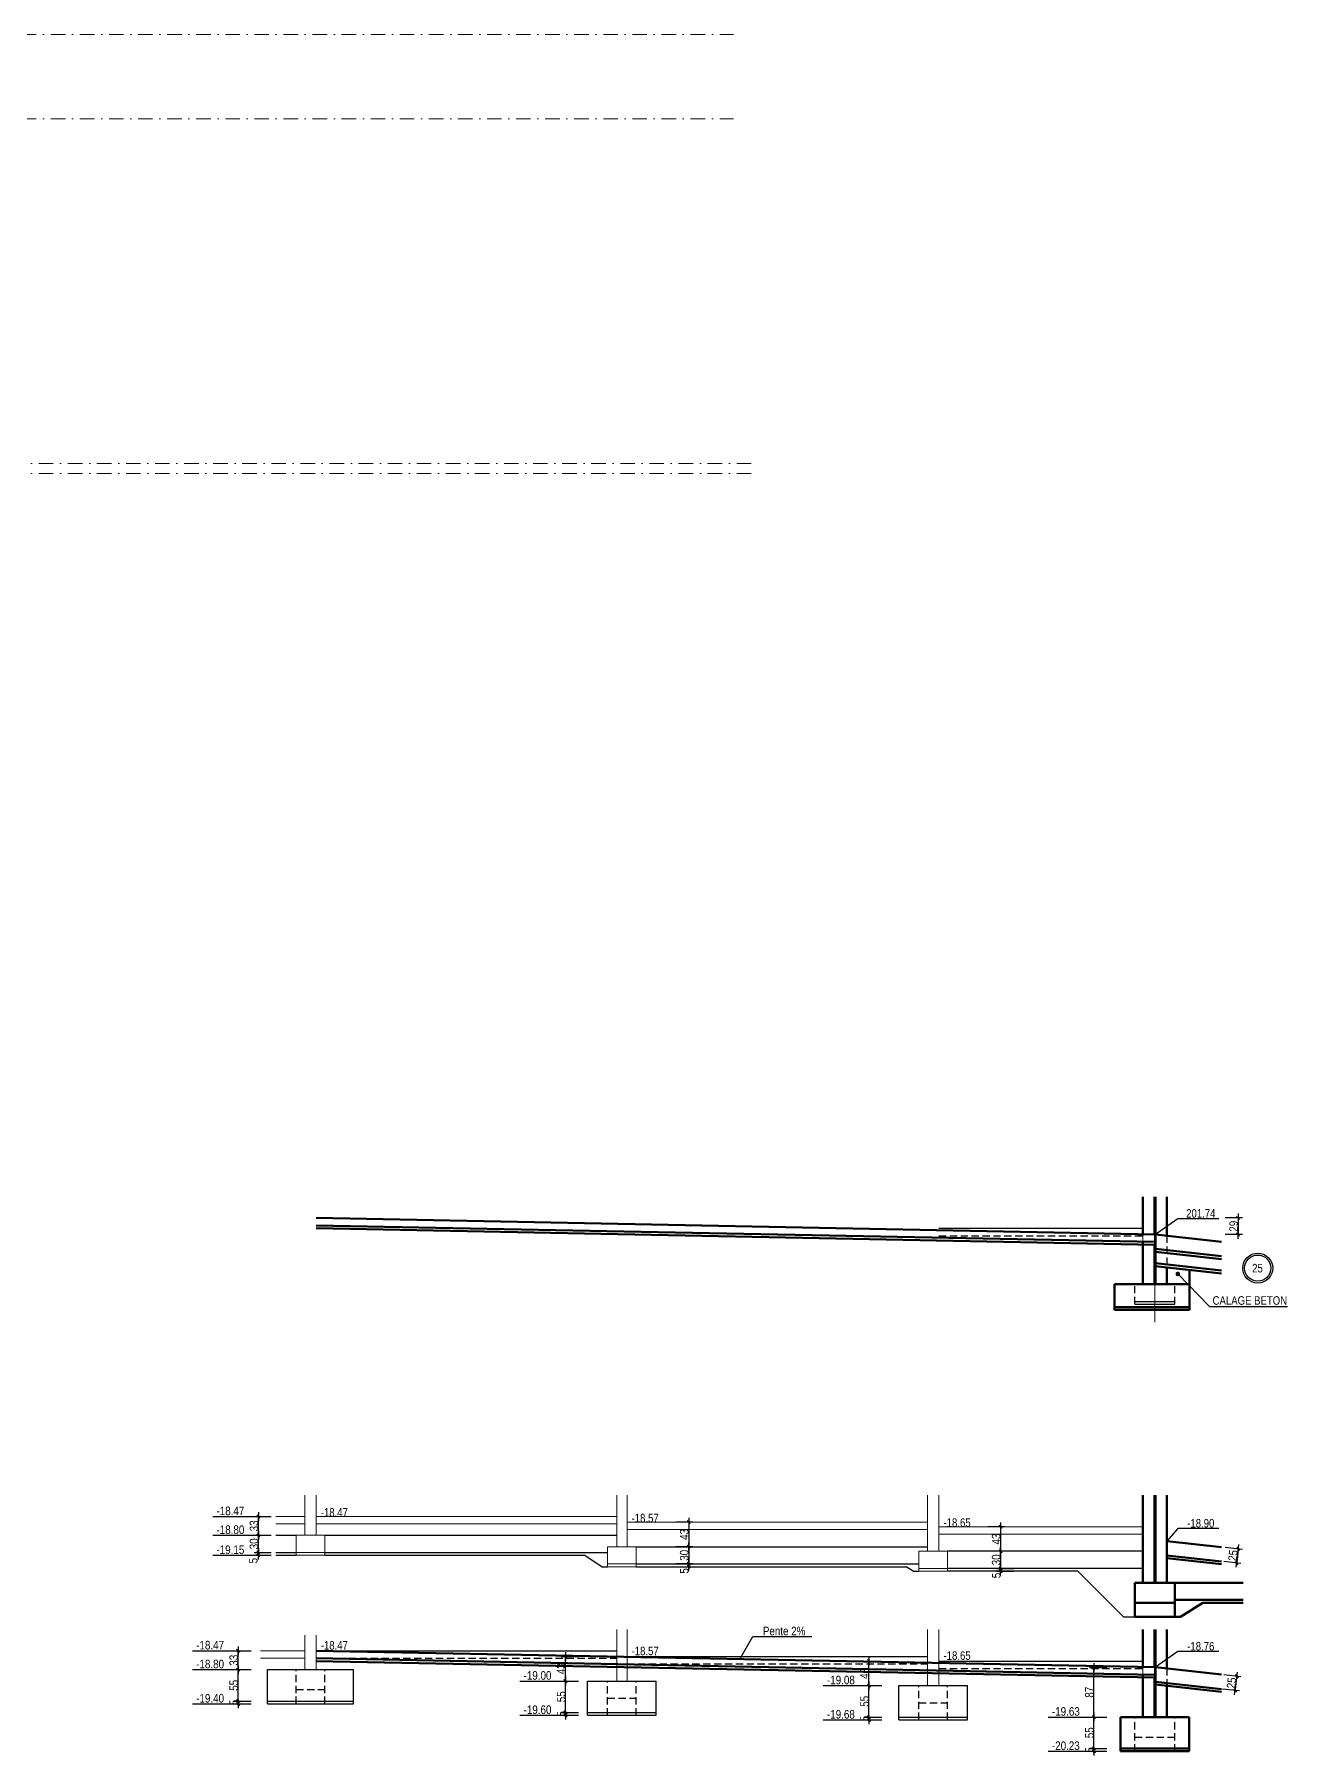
# Model space of a CAD drawing. Header units: centimetres. Extents: x -14085 to 643619, y -47998 to 35592.
# Drawn here: x 62709 to 64902, y 4640 to 7653 of the extents above; entities that cross this region are included whole.
import ezdxf
from ezdxf.enums import TextEntityAlignment as Align

# ---------------------------------------------------------------- set-up
doc = ezdxf.new("R2010")
doc.units = ezdxf.units.CM
doc.header["$PDMODE"] = 1
doc.header["$PDSIZE"] = -2
doc.linetypes.add('CACHEX2', pattern=[19.05, 12.7, -6.35])
doc.linetypes.add('TIRETPTX2', pattern=[50.8, 25.4, -12.7, 0, -12.7])
for name, color, linetype in [('01_cote_gen', 4, 'Continuous'), ('01_linteaux', 2, 'Continuous'), ('01_texte', 230, 'Continuous'), ('AA_COTES', 2, 'Continuous')]:
    doc.layers.add(name, color=color, linetype=linetype)
doc.layers.add('01_murs_coup', color=5, linetype='Continuous', lineweight=60)
doc.layers.add('01_tram_axes', color=2, linetype='TIRETPTX2', lineweight=9)
doc.styles.add('Arial Narrow', font='ARIALN.TTF')
doc.styles.add('MATTE_TXT', font='arial.ttf')
doc.styles.add('STYLE2', font='ARIALN.TTF')
doc.dimstyles.new('JB50', dxfattribs={"dimscale": 0.1, "dimtxt": 150, "dimasz": 15, "dimexe": 0.1, "dimexo": 0.1, "dimgap": 0.09, "dimtad": 1, "dimdec": 1, "dimdsep": 46, "dimtxsty": 'STYLE2', "dimblk1": 'BOND_G', "dimblk2": 'BOND_D', "dimsah": 1, "dimcen": 1.5, "dimdle": 0.01, "dimse1": 1, "dimse2": 1, "dimclrd": 4, "dimclre": 2, "dimclrt": 6, "dimazin": 2, "dimtfac": 2.333333, "dimtdec": 1, "dimtix": 1, "dimtmove": 2, "dimatfit": 3, "dimldrblk": 'BOND_G', "dimfxl": 1, "dimtolj": 1, "dimtzin": 0, "dimarcsym": 0})

# ---------------------------------------------------------------- blocks, each defined once
blk = doc.blocks.new('BOND_G')
at = {"layer": 'AA_COTES', "color": 0}
for p, q in [((5, 0), (-5, 0)), ((1.8, 1.8), (-1.8, -1.8)), ((0, -5), (0, 15))]:
    blk.add_line(p, q, dxfattribs=at)
blk = doc.blocks.new('BOND_D')
at = {"layer": 'AA_COTES', "color": 0}
for p, q in [((5, 0), (-5, 0)), ((-1.8, -1.8), (1.8, 1.8)), ((0, 5), (0, -15))]:
    blk.add_line(p, q, dxfattribs=at)
blk = doc.blocks.new('*D1873')
at = {"layer": '01_cote_gen', "color": 4, "lineweight": -2, "ltscale": 0.2, "transparency": 16777216}
blk.add_line((64815.3, 5579.4), (64815.3, 5553.4), dxfattribs=at)
at = {"layer": 'Defpoints', "color": 0, "lineweight": 0, "ltscale": 0.2, "transparency": 16777216}
for p in [(63244.9, 5580.9), (64726.4, 5551.9), (64815.3, 5551.9)]:
    blk.add_point(p, dxfattribs=at)
at = {"layer": '01_cote_gen', "color": 4, "lineweight": -2, "ltscale": 0.2, "transparency": 16777216, "xscale": 1.5, "yscale": 1.5, "zscale": 1.5}
for name, p, rotation in [('BOND_G', (64815.3, 5580.9), 90), ('BOND_D', (64815.3, 5551.9), 270)]:
    blk.add_blockref(name, p, dxfattribs=dict(at, rotation=rotation))
at = {"layer": '01_cote_gen', "color": 6, "lineweight": 0, "ltscale": 0.2, "transparency": 16777216, "insert": (64807.6, 5566.4), "char_height": 15, "attachment_point": 5, "rotation": 90, "style": 'STYLE2'}
blk.add_mtext('\\A1;29', dxfattribs=at)
blk = doc.blocks.new('*D1874')
at = {"layer": '01_cote_gen', "color": 4, "lineweight": -2, "ltscale": 0.2, "transparency": 16777216}
blk.add_line((64812.6, 4776.9), (64810.2, 4755.1), dxfattribs=at)
at = {"layer": 'Defpoints', "color": 0, "lineweight": 0, "ltscale": 0.2, "transparency": 16777216}
for p in [(64771.8, 4783), (64769.1, 4758.1), (64810.1, 4753.6)]:
    blk.add_point(p, dxfattribs=at)
at = {"layer": '01_cote_gen', "color": 4, "lineweight": -2, "ltscale": 0.2, "transparency": 16777216, "xscale": 1.5, "yscale": 1.5, "zscale": 1.5}
for name, p, rotation in [('BOND_D', (64810.1, 4753.6), 263.6958180651276), ('BOND_G', (64812.8, 4778.4), 83.69581806512765)]:
    blk.add_blockref(name, p, dxfattribs=dict(at, rotation=rotation))
at = {"layer": '01_cote_gen', "color": 6, "lineweight": 0, "ltscale": 0.2, "transparency": 16777216, "insert": (64803.8, 4766.8), "char_height": 15, "attachment_point": 5, "rotation": 83.6958, "style": 'STYLE2'}
blk.add_mtext('\\A1;25', dxfattribs=at)
blk = doc.blocks.new('*D1875')
at = {"layer": '01_cote_gen', "color": 4, "lineweight": -2, "ltscale": 0.2, "transparency": 16777216}
blk.add_line((63065.1, 4736.6), (63065.1, 4788.6), dxfattribs=at)
at = {"layer": 'Defpoints', "color": 0, "lineweight": 0, "ltscale": 0.2, "transparency": 16777216}
for p in [(63065.1, 4790.1), (63116.7, 4790.1), (63116.7, 4735.1)]:
    blk.add_point(p, dxfattribs=at)
at = {"layer": '01_cote_gen', "color": 4, "lineweight": -2, "ltscale": 0.2, "transparency": 16777216, "xscale": 1.5, "yscale": 1.5, "zscale": 1.5}
for name, p, rotation in [('BOND_D', (63065.1, 4790.1), 90), ('BOND_G', (63065.1, 4735.1), 270)]:
    blk.add_blockref(name, p, dxfattribs=dict(at, rotation=rotation))
at = {"layer": '01_cote_gen', "color": 6, "lineweight": 0, "ltscale": 0.2, "transparency": 16777216, "insert": (63057.5, 4762.6), "char_height": 15, "attachment_point": 5, "rotation": 90, "style": 'STYLE2'}
blk.add_mtext('\\A1;55', dxfattribs=at)
blk = doc.blocks.new('*D1876')
at = {"layer": '01_cote_gen', "color": 4, "lineweight": -2, "ltscale": 0.2, "transparency": 16777216}
for p, q in [((63065.1, 4736.6), (63065.1, 4738.1)), ((63065.1, 4735.1), (63065.1, 4730.1)), ((63065.1, 4728.6), (63065.1, 4727.1))]:
    blk.add_line(p, q, dxfattribs=at)
at = {"layer": 'Defpoints', "color": 0, "lineweight": 0, "ltscale": 0.2, "transparency": 16777216}
for p in [(63116.7, 4735.1), (63065.1, 4730.1), (63116.7, 4730.1)]:
    blk.add_point(p, dxfattribs=at)
at = {"layer": '01_cote_gen', "color": 4, "lineweight": -2, "ltscale": 0.2, "transparency": 16777216, "xscale": 1.5, "yscale": 1.5, "zscale": 1.5}
for name, p, rotation in [('BOND_G', (63065.1, 4735.1), 270), ('BOND_D', (63065.1, 4730.1), 90)]:
    blk.add_blockref(name, p, dxfattribs=dict(at, rotation=rotation))
at = {"layer": '01_cote_gen', "color": 6, "lineweight": 0, "ltscale": 0.2, "transparency": 16777216, "insert": (63057.5, 4732.6), "char_height": 15, "attachment_point": 5, "rotation": 90, "style": 'STYLE2'}
blk.add_mtext('\\A1;5', dxfattribs=at)
blk = doc.blocks.new('*D1877')
at = {"layer": '01_cote_gen', "color": 4, "lineweight": -2, "ltscale": 0.2, "transparency": 16777216}
blk.add_line((63065.1, 4791.6), (63065.1, 4821.6), dxfattribs=at)
at = {"layer": 'Defpoints', "color": 0, "lineweight": 0, "ltscale": 0.2, "transparency": 16777216}
for p in [(63065.1, 4823.1), (63116.7, 4823.1), (63116.7, 4790.1)]:
    blk.add_point(p, dxfattribs=at)
at = {"layer": '01_cote_gen', "color": 4, "lineweight": -2, "ltscale": 0.2, "transparency": 16777216, "xscale": 1.5, "yscale": 1.5, "zscale": 1.5}
for name, p, rotation in [('BOND_D', (63065.1, 4823.1), 90), ('BOND_G', (63065.1, 4790.1), 270)]:
    blk.add_blockref(name, p, dxfattribs=dict(at, rotation=rotation))
at = {"layer": '01_cote_gen', "color": 6, "lineweight": 0, "ltscale": 0.2, "transparency": 16777216, "insert": (63057.4, 4806.6), "char_height": 15, "attachment_point": 5, "rotation": 90, "style": 'STYLE2'}
blk.add_mtext('\\A1;33', dxfattribs=at)
blk = doc.blocks.new('*D1878')
at = {"layer": '01_cote_gen', "color": 4, "lineweight": -2, "ltscale": 0.2, "transparency": 16777216}
blk.add_line((64562.9, 4708.6), (64562.9, 4792.6), dxfattribs=at)
at = {"layer": 'Defpoints', "color": 0, "lineweight": 0, "ltscale": 0.2, "transparency": 16777216}
for p in [(64562.9, 4794.1), (64658.8, 4794.1), (64589.1, 4707.1)]:
    blk.add_point(p, dxfattribs=at)
at = {"layer": '01_cote_gen', "color": 4, "lineweight": -2, "ltscale": 0.2, "transparency": 16777216, "xscale": 1.5, "yscale": 1.5, "zscale": 1.5}
for name, p, rotation in [('BOND_D', (64562.9, 4794.1), 90), ('BOND_G', (64562.9, 4707.1), 270)]:
    blk.add_blockref(name, p, dxfattribs=dict(at, rotation=rotation))
at = {"layer": '01_cote_gen', "color": 6, "lineweight": 0, "ltscale": 0.2, "transparency": 16777216, "insert": (64555.2, 4750.6), "char_height": 15, "attachment_point": 5, "rotation": 90, "style": 'STYLE2'}
blk.add_mtext('\\A1;87', dxfattribs=at)
blk = doc.blocks.new('*D1879')
at = {"layer": '01_cote_gen', "color": 4, "lineweight": -2, "ltscale": 0.2, "transparency": 16777216}
blk.add_line((64562.9, 4653.6), (64562.9, 4705.6), dxfattribs=at)
at = {"layer": 'Defpoints', "color": 0, "lineweight": 0, "ltscale": 0.2, "transparency": 16777216}
for p in [(64562.9, 4707.1), (64578.8, 4707.1), (64589.1, 4652.1)]:
    blk.add_point(p, dxfattribs=at)
at = {"layer": '01_cote_gen', "color": 4, "lineweight": -2, "ltscale": 0.2, "transparency": 16777216, "xscale": 1.5, "yscale": 1.5, "zscale": 1.5}
for name, p, rotation in [('BOND_D', (64562.9, 4707.1), 90), ('BOND_G', (64562.9, 4652.1), 270)]:
    blk.add_blockref(name, p, dxfattribs=dict(at, rotation=rotation))
at = {"layer": '01_cote_gen', "color": 6, "lineweight": 0, "ltscale": 0.2, "transparency": 16777216, "insert": (64555.2, 4679.6), "char_height": 15, "attachment_point": 5, "rotation": 90, "style": 'STYLE2'}
blk.add_mtext('\\A1;55', dxfattribs=at)
blk = doc.blocks.new('*D1880')
at = {"layer": '01_cote_gen', "color": 4, "lineweight": -2, "ltscale": 0.2, "transparency": 16777216}
for p, q in [((64562.9, 4653.6), (64562.9, 4655.1)), ((64562.9, 4652.1), (64562.9, 4647.1)), ((64562.9, 4645.6), (64562.9, 4644.1))]:
    blk.add_line(p, q, dxfattribs=at)
at = {"layer": 'Defpoints', "color": 0, "lineweight": 0, "ltscale": 0.2, "transparency": 16777216}
for p in [(64562.9, 4647.1), (64609.7, 4652.1), (64609.7, 4647.1)]:
    blk.add_point(p, dxfattribs=at)
at = {"layer": '01_cote_gen', "color": 4, "lineweight": -2, "ltscale": 0.2, "transparency": 16777216, "xscale": 1.5, "yscale": 1.5, "zscale": 1.5}
for name, p, rotation in [('BOND_G', (64562.9, 4652.1), 270), ('BOND_D', (64562.9, 4647.1), 90)]:
    blk.add_blockref(name, p, dxfattribs=dict(at, rotation=rotation))
at = {"layer": '01_cote_gen', "color": 6, "lineweight": 0, "ltscale": 0.2, "transparency": 16777216, "insert": (64555.2, 4649.6), "char_height": 15, "attachment_point": 5, "rotation": 90, "style": 'STYLE2'}
blk.add_mtext('\\A1;5', dxfattribs=at)
blk = doc.blocks.new('*D1881')
at = {"layer": '01_cote_gen', "color": 4, "lineweight": -2, "ltscale": 0.2, "transparency": 16777216}
blk.add_line((63638.1, 4771.6), (63638.1, 4811.6), dxfattribs=at)
at = {"layer": 'Defpoints', "color": 0, "lineweight": 0, "ltscale": 0.2, "transparency": 16777216}
for p in [(63638.1, 4813.1), (63820.3, 4813.1), (63754, 4770.1)]:
    blk.add_point(p, dxfattribs=at)
at = {"layer": '01_cote_gen', "color": 4, "lineweight": -2, "ltscale": 0.2, "transparency": 16777216, "xscale": 1.5, "yscale": 1.5, "zscale": 1.5}
for name, p, rotation in [('BOND_D', (63638.1, 4813.1), 90), ('BOND_G', (63638.1, 4770.1), 270)]:
    blk.add_blockref(name, p, dxfattribs=dict(at, rotation=rotation))
at = {"layer": '01_cote_gen', "color": 6, "lineweight": 0, "ltscale": 0.2, "transparency": 16777216, "insert": (63630.4, 4791.6), "char_height": 15, "attachment_point": 5, "rotation": 90, "style": 'STYLE2'}
blk.add_mtext('\\A1;43', dxfattribs=at)
blk = doc.blocks.new('*D1882')
at = {"layer": '01_cote_gen', "color": 4, "lineweight": -2, "ltscale": 0.2, "transparency": 16777216}
blk.add_line((63638.1, 4716.6), (63638.1, 4768.6), dxfattribs=at)
at = {"layer": 'Defpoints', "color": 0, "lineweight": 0, "ltscale": 0.2, "transparency": 16777216}
for p in [(63638.1, 4770.1), (63676.7, 4770.1), (63676.7, 4715.1)]:
    blk.add_point(p, dxfattribs=at)
at = {"layer": '01_cote_gen', "color": 4, "lineweight": -2, "ltscale": 0.2, "transparency": 16777216, "xscale": 1.5, "yscale": 1.5, "zscale": 1.5}
for name, p, rotation in [('BOND_D', (63638.1, 4770.1), 90), ('BOND_G', (63638.1, 4715.1), 270)]:
    blk.add_blockref(name, p, dxfattribs=dict(at, rotation=rotation))
at = {"layer": '01_cote_gen', "color": 6, "lineweight": 0, "ltscale": 0.2, "transparency": 16777216, "insert": (63630.5, 4742.6), "char_height": 15, "attachment_point": 5, "rotation": 90, "style": 'STYLE2'}
blk.add_mtext('\\A1;55', dxfattribs=at)
blk = doc.blocks.new('*D1883')
at = {"layer": '01_cote_gen', "color": 4, "lineweight": -2, "ltscale": 0.2, "transparency": 16777216}
for p, q in [((63638.1, 4716.6), (63638.1, 4718.1)), ((63638.1, 4715.1), (63638.1, 4710.1)), ((63638.1, 4708.6), (63638.1, 4707.1))]:
    blk.add_line(p, q, dxfattribs=at)
at = {"layer": 'Defpoints', "color": 0, "lineweight": 0, "ltscale": 0.2, "transparency": 16777216}
for p in [(63638.1, 4710.1), (63676.7, 4715.1), (63676.7, 4710.1)]:
    blk.add_point(p, dxfattribs=at)
at = {"layer": '01_cote_gen', "color": 4, "lineweight": -2, "ltscale": 0.2, "transparency": 16777216, "xscale": 1.5, "yscale": 1.5, "zscale": 1.5}
for name, p, rotation in [('BOND_G', (63638.1, 4715.1), 270), ('BOND_D', (63638.1, 4710.1), 90)]:
    blk.add_blockref(name, p, dxfattribs=dict(at, rotation=rotation))
at = {"layer": '01_cote_gen', "color": 6, "lineweight": 0, "ltscale": 0.2, "transparency": 16777216, "insert": (63630.5, 4712.6), "char_height": 15, "attachment_point": 5, "rotation": 90, "style": 'STYLE2'}
blk.add_mtext('\\A1;5', dxfattribs=at)
blk = doc.blocks.new('*D1884')
at = {"layer": '01_cote_gen', "color": 4, "lineweight": -2, "ltscale": 0.2, "transparency": 16777216}
blk.add_line((64169.1, 4763.6), (64169.1, 4803.6), dxfattribs=at)
at = {"layer": 'Defpoints', "color": 0, "lineweight": 0, "ltscale": 0.2, "transparency": 16777216}
for p in [(64169.1, 4805.1), (64291.7, 4805.1), (64317.2, 4762.1)]:
    blk.add_point(p, dxfattribs=at)
at = {"layer": '01_cote_gen', "color": 4, "lineweight": -2, "ltscale": 0.2, "transparency": 16777216, "xscale": 1.5, "yscale": 1.5, "zscale": 1.5}
for name, p, rotation in [('BOND_D', (64169.1, 4805.1), 90), ('BOND_G', (64169.1, 4762.1), 270)]:
    blk.add_blockref(name, p, dxfattribs=dict(at, rotation=rotation))
at = {"layer": '01_cote_gen', "color": 6, "lineweight": 0, "ltscale": 0.2, "transparency": 16777216, "insert": (64161.4, 4783.6), "char_height": 15, "attachment_point": 5, "rotation": 90, "style": 'STYLE2'}
blk.add_mtext('\\A1;43', dxfattribs=at)
blk = doc.blocks.new('*D1885')
at = {"layer": '01_cote_gen', "color": 4, "lineweight": -2, "ltscale": 0.2, "transparency": 16777216}
blk.add_line((64169.1, 4708.6), (64169.1, 4760.6), dxfattribs=at)
at = {"layer": 'Defpoints', "color": 0, "lineweight": 0, "ltscale": 0.2, "transparency": 16777216}
for p in [(64169.1, 4762.1), (64221.7, 4762.1), (64221.7, 4707.1)]:
    blk.add_point(p, dxfattribs=at)
at = {"layer": '01_cote_gen', "color": 4, "lineweight": -2, "ltscale": 0.2, "transparency": 16777216, "xscale": 1.5, "yscale": 1.5, "zscale": 1.5}
for name, p, rotation in [('BOND_D', (64169.1, 4762.1), 90), ('BOND_G', (64169.1, 4707.1), 270)]:
    blk.add_blockref(name, p, dxfattribs=dict(at, rotation=rotation))
at = {"layer": '01_cote_gen', "color": 6, "lineweight": 0, "ltscale": 0.2, "transparency": 16777216, "insert": (64161.5, 4734.6), "char_height": 15, "attachment_point": 5, "rotation": 90, "style": 'STYLE2'}
blk.add_mtext('\\A1;55', dxfattribs=at)
blk = doc.blocks.new('*D1886')
at = {"layer": '01_cote_gen', "color": 4, "lineweight": -2, "ltscale": 0.2, "transparency": 16777216}
for p, q in [((64169.1, 4708.6), (64169.1, 4710.1)), ((64169.1, 4707.1), (64169.1, 4702.1)), ((64169.1, 4700.6), (64169.1, 4699.1))]:
    blk.add_line(p, q, dxfattribs=at)
at = {"layer": 'Defpoints', "color": 0, "lineweight": 0, "ltscale": 0.2, "transparency": 16777216}
for p in [(64169.1, 4702.1), (64231.9, 4707.1), (64231.9, 4702.1)]:
    blk.add_point(p, dxfattribs=at)
at = {"layer": '01_cote_gen', "color": 4, "lineweight": -2, "ltscale": 0.2, "transparency": 16777216, "xscale": 1.5, "yscale": 1.5, "zscale": 1.5}
for name, p, rotation in [('BOND_G', (64169.1, 4707.1), 270), ('BOND_D', (64169.1, 4702.1), 90)]:
    blk.add_blockref(name, p, dxfattribs=dict(at, rotation=rotation))
at = {"layer": '01_cote_gen', "color": 6, "lineweight": 0, "ltscale": 0.2, "transparency": 16777216, "insert": (64161.5, 4704.6), "char_height": 15, "attachment_point": 5, "rotation": 90, "style": 'STYLE2'}
blk.add_mtext('\\A1;5', dxfattribs=at)
blk = doc.blocks.new('*D1887')
at = {"layer": '01_cote_gen', "color": 4, "lineweight": -2, "ltscale": 0.2, "transparency": 16777216}
blk.add_line((64815.2, 5000), (64812.8, 4978.2), dxfattribs=at)
at = {"layer": 'Defpoints', "color": 0, "lineweight": 0, "ltscale": 0.2, "transparency": 16777216}
for p in [(64774.3, 5006), (64771.6, 4981.2), (64812.6, 4976.7)]:
    blk.add_point(p, dxfattribs=at)
at = {"layer": '01_cote_gen', "color": 4, "lineweight": -2, "ltscale": 0.2, "transparency": 16777216, "xscale": 1.5, "yscale": 1.5, "zscale": 1.5}
for name, p, rotation in [('BOND_G', (64815.3, 5001.5), 83.69581806512765), ('BOND_D', (64812.6, 4976.7), 263.6958180651276)]:
    blk.add_blockref(name, p, dxfattribs=dict(at, rotation=rotation))
at = {"layer": '01_cote_gen', "color": 6, "lineweight": 0, "ltscale": 0.2, "transparency": 16777216, "insert": (64806.3, 4989.9), "char_height": 15, "attachment_point": 5, "rotation": 83.6958, "style": 'STYLE2'}
blk.add_mtext('\\A1;25', dxfattribs=at)
blk = doc.blocks.new('*D1888')
at = {"layer": '01_cote_gen', "color": 4, "lineweight": -2, "ltscale": 0.2, "transparency": 16777216}
blk.add_line((64399.7, 5038.8), (64399.7, 4998.8), dxfattribs=at)
at = {"layer": 'Defpoints', "color": 0, "lineweight": 0, "ltscale": 0.2, "transparency": 16777216}
for p in [(64408.9, 5040.3), (64399.7, 4997.3), (64408.9, 4997.3)]:
    blk.add_point(p, dxfattribs=at)
at = {"layer": '01_cote_gen', "color": 4, "lineweight": -2, "ltscale": 0.2, "transparency": 16777216, "xscale": 1.5, "yscale": 1.5, "zscale": 1.5}
for name, p, rotation in [('BOND_G', (64399.7, 5040.3), 90), ('BOND_D', (64399.7, 4997.3), 270)]:
    blk.add_blockref(name, p, dxfattribs=dict(at, rotation=rotation))
at = {"layer": '01_cote_gen', "color": 6, "lineweight": 0, "ltscale": 0.2, "transparency": 16777216, "insert": (64392, 5018.8), "char_height": 15, "attachment_point": 5, "rotation": 90, "style": 'STYLE2'}
blk.add_mtext('\\A1;43', dxfattribs=at)
blk = doc.blocks.new('*D1889')
at = {"layer": '01_cote_gen', "color": 4, "lineweight": -2, "ltscale": 0.2, "transparency": 16777216}
blk.add_line((64399.7, 4995.8), (64399.7, 4968.8), dxfattribs=at)
at = {"layer": 'Defpoints', "color": 0, "lineweight": 0, "ltscale": 0.2, "transparency": 16777216}
for p in [(64407.2, 4997.3), (64399.7, 4967.3), (64409.1, 4967.3)]:
    blk.add_point(p, dxfattribs=at)
at = {"layer": '01_cote_gen', "color": 4, "lineweight": -2, "ltscale": 0.2, "transparency": 16777216, "xscale": 1.5, "yscale": 1.5, "zscale": 1.5}
for name, p, rotation in [('BOND_G', (64399.7, 4997.3), 90), ('BOND_D', (64399.7, 4967.3), 270)]:
    blk.add_blockref(name, p, dxfattribs=dict(at, rotation=rotation))
at = {"layer": '01_cote_gen', "color": 6, "lineweight": 0, "ltscale": 0.2, "transparency": 16777216, "insert": (64392, 4982.3), "char_height": 15, "attachment_point": 5, "rotation": 90, "style": 'STYLE2'}
blk.add_mtext('\\A1;30', dxfattribs=at)
blk = doc.blocks.new('*D1890')
at = {"layer": '01_cote_gen', "color": 4, "lineweight": -2, "ltscale": 0.2, "transparency": 16777216}
blk.add_line((64399.7, 4963.8), (64399.7, 4965.8), dxfattribs=at)
at = {"layer": 'Defpoints', "color": 0, "lineweight": 0, "ltscale": 0.2, "transparency": 16777216}
for p in [(64399.7, 4967.3), (64406.7, 4967.3), (64419, 4962.3)]:
    blk.add_point(p, dxfattribs=at)
at = {"layer": '01_cote_gen', "color": 4, "lineweight": -2, "ltscale": 0.2, "transparency": 16777216, "xscale": 1.5, "yscale": 1.5, "zscale": 1.5}
for name, p, rotation in [('BOND_D', (64399.7, 4967.3), 90), ('BOND_G', (64399.7, 4962.3), 270)]:
    blk.add_blockref(name, p, dxfattribs=dict(at, rotation=rotation))
at = {"layer": '01_cote_gen', "color": 6, "lineweight": 0, "ltscale": 0.2, "transparency": 16777216, "insert": (64392, 4954.9), "char_height": 15, "attachment_point": 5, "rotation": 90, "style": 'STYLE2'}
blk.add_mtext('\\A1;5', dxfattribs=at)
blk = doc.blocks.new('*D1891')
at = {"layer": '01_cote_gen', "color": 4, "lineweight": -2, "ltscale": 0.2, "transparency": 16777216}
blk.add_line((63853.7, 5046.8), (63853.7, 5006.8), dxfattribs=at)
at = {"layer": 'Defpoints', "color": 0, "lineweight": 0, "ltscale": 0.2, "transparency": 16777216}
for p in [(63862.9, 5048.3), (63853.7, 5005.3), (63862.9, 5005.3)]:
    blk.add_point(p, dxfattribs=at)
at = {"layer": '01_cote_gen', "color": 4, "lineweight": -2, "ltscale": 0.2, "transparency": 16777216, "xscale": 1.5, "yscale": 1.5, "zscale": 1.5}
for name, p, rotation in [('BOND_G', (63853.7, 5048.3), 90), ('BOND_D', (63853.7, 5005.3), 270)]:
    blk.add_blockref(name, p, dxfattribs=dict(at, rotation=rotation))
at = {"layer": '01_cote_gen', "color": 6, "lineweight": 0, "ltscale": 0.2, "transparency": 16777216, "insert": (63846, 5026.8), "char_height": 15, "attachment_point": 5, "rotation": 90, "style": 'STYLE2'}
blk.add_mtext('\\A1;43', dxfattribs=at)
blk = doc.blocks.new('*D1892')
at = {"layer": '01_cote_gen', "color": 4, "lineweight": -2, "ltscale": 0.2, "transparency": 16777216}
blk.add_line((63853.7, 5003.8), (63853.7, 4976.8), dxfattribs=at)
at = {"layer": 'Defpoints', "color": 0, "lineweight": 0, "ltscale": 0.2, "transparency": 16777216}
for p in [(63861.2, 5005.3), (63853.7, 4975.3), (63863.1, 4975.3)]:
    blk.add_point(p, dxfattribs=at)
at = {"layer": '01_cote_gen', "color": 4, "lineweight": -2, "ltscale": 0.2, "transparency": 16777216, "xscale": 1.5, "yscale": 1.5, "zscale": 1.5}
for name, p, rotation in [('BOND_G', (63853.7, 5005.3), 90), ('BOND_D', (63853.7, 4975.3), 270)]:
    blk.add_blockref(name, p, dxfattribs=dict(at, rotation=rotation))
at = {"layer": '01_cote_gen', "color": 6, "lineweight": 0, "ltscale": 0.2, "transparency": 16777216, "insert": (63846, 4990.3), "char_height": 15, "attachment_point": 5, "rotation": 90, "style": 'STYLE2'}
blk.add_mtext('\\A1;30', dxfattribs=at)
blk = doc.blocks.new('*D1893')
at = {"layer": '01_cote_gen', "color": 4, "lineweight": -2, "ltscale": 0.2, "transparency": 16777216}
blk.add_line((63853.7, 4971.8), (63853.7, 4973.8), dxfattribs=at)
at = {"layer": 'Defpoints', "color": 0, "lineweight": 0, "ltscale": 0.2, "transparency": 16777216}
for p in [(63853.7, 4975.3), (63860.7, 4975.3), (63860.7, 4970.3)]:
    blk.add_point(p, dxfattribs=at)
at = {"layer": '01_cote_gen', "color": 4, "lineweight": -2, "ltscale": 0.2, "transparency": 16777216, "xscale": 1.5, "yscale": 1.5, "zscale": 1.5}
for name, p, rotation in [('BOND_D', (63853.7, 4975.3), 90), ('BOND_G', (63853.7, 4970.3), 270)]:
    blk.add_blockref(name, p, dxfattribs=dict(at, rotation=rotation))
at = {"layer": '01_cote_gen', "color": 6, "lineweight": 0, "ltscale": 0.2, "transparency": 16777216, "insert": (63846, 4962.9), "char_height": 15, "attachment_point": 5, "rotation": 90, "style": 'STYLE2'}
blk.add_mtext('\\A1;5', dxfattribs=at)
blk = doc.blocks.new('*D1894')
at = {"layer": '01_cote_gen', "color": 4, "lineweight": -2, "ltscale": 0.2, "transparency": 16777216}
blk.add_line((63100.6, 5026.8), (63100.6, 5056.8), dxfattribs=at)
at = {"layer": 'Defpoints', "color": 0, "lineweight": 0, "ltscale": 0.2, "transparency": 16777216}
for p in [(63100.6, 5058.3), (63152.2, 5058.3), (63152.2, 5025.3)]:
    blk.add_point(p, dxfattribs=at)
at = {"layer": '01_cote_gen', "color": 4, "lineweight": -2, "ltscale": 0.2, "transparency": 16777216, "xscale": 1.5, "yscale": 1.5, "zscale": 1.5}
for name, p, rotation in [('BOND_D', (63100.6, 5058.3), 90), ('BOND_G', (63100.6, 5025.3), 270)]:
    blk.add_blockref(name, p, dxfattribs=dict(at, rotation=rotation))
at = {"layer": '01_cote_gen', "color": 6, "lineweight": 0, "ltscale": 0.2, "transparency": 16777216, "insert": (63092.9, 5041.8), "char_height": 15, "attachment_point": 5, "rotation": 90, "style": 'STYLE2'}
blk.add_mtext('\\A1;33', dxfattribs=at)
blk = doc.blocks.new('*D1895')
at = {"layer": '01_cote_gen', "color": 4, "lineweight": -2, "ltscale": 0.2, "transparency": 16777216}
blk.add_line((63100.6, 4996.8), (63100.6, 5023.8), dxfattribs=at)
at = {"layer": 'Defpoints', "color": 0, "lineweight": 0, "ltscale": 0.2, "transparency": 16777216}
for p in [(63100.6, 5025.3), (63141.2, 5025.3), (63141.2, 4995.3)]:
    blk.add_point(p, dxfattribs=at)
at = {"layer": '01_cote_gen', "color": 4, "lineweight": -2, "ltscale": 0.2, "transparency": 16777216, "xscale": 1.5, "yscale": 1.5, "zscale": 1.5}
for name, p, rotation in [('BOND_D', (63100.6, 5025.3), 90), ('BOND_G', (63100.6, 4995.3), 270)]:
    blk.add_blockref(name, p, dxfattribs=dict(at, rotation=rotation))
at = {"layer": '01_cote_gen', "color": 6, "lineweight": 0, "ltscale": 0.2, "transparency": 16777216, "insert": (63092.9, 5010.3), "char_height": 15, "attachment_point": 5, "rotation": 90, "style": 'STYLE2'}
blk.add_mtext('\\A1;30', dxfattribs=at)
blk = doc.blocks.new('*D1896')
at = {"layer": '01_cote_gen', "color": 4, "lineweight": -2, "ltscale": 0.2, "transparency": 16777216}
blk.add_line((63100.6, 4991.8), (63100.6, 4993.8), dxfattribs=at)
at = {"layer": 'Defpoints', "color": 0, "lineweight": 0, "ltscale": 0.2, "transparency": 16777216}
for p in [(63100.6, 4995.3), (63138.5, 4995.3), (63138.5, 4990.3)]:
    blk.add_point(p, dxfattribs=at)
at = {"layer": '01_cote_gen', "color": 4, "lineweight": -2, "ltscale": 0.2, "transparency": 16777216, "xscale": 1.5, "yscale": 1.5, "zscale": 1.5}
for name, p, rotation in [('BOND_D', (63100.6, 4995.3), 90), ('BOND_G', (63100.6, 4990.3), 270)]:
    blk.add_blockref(name, p, dxfattribs=dict(at, rotation=rotation))
at = {"layer": '01_cote_gen', "color": 6, "lineweight": 0, "ltscale": 0.2, "transparency": 16777216, "insert": (63091.5, 4980.8), "char_height": 15, "attachment_point": 5, "rotation": 90, "style": 'STYLE2'}
blk.add_mtext('\\A1;5', dxfattribs=at)

msp = doc.modelspace()

# ---------------------------------------------------------------- linework, layer by layer
at = {"layer": '01_cote_gen', "lineweight": 0, "ltscale": 0.2}
for p, q in [((64670.73, 5472.17), (64668.73, 5472.17)), ((64668.73, 5464.87), (64721.82, 5464.87)), ((64669.73, 5472.17), (64669.73, 5398.22))]:
    msp.add_line(p, q, dxfattribs=at)
at = {"layer": '01_linteaux', "ltscale": 0.5}
for p, q in [((64291.74, 5562.87), (64648.73, 5562.87)), ((64598.73, 5429.87), (64598.73, 5464.87)), ((64598.73, 5464.87), (64718.73, 5464.87)), ((64634.73, 5434.87), (64704.73, 5434.87)), ((64634.73, 5429.87), (64704.73, 5429.87)), ((63130.85, 5025.27), (63166.74, 5025.27)), ((63216.74, 5025.27), (63727.74, 5025.27)), ((63761.74, 5005.27), (64271.74, 5005.27)), ((63130.85, 4995.27), (63166.74, 4995.27)), ((63130.85, 4990.27), (63166.74, 4990.27)), ((63216.74, 4995.27), (63711.74, 4995.27)), ((63216.74, 4990.27), (63670.85, 4990.27)), ((63701.74, 4970.27), (63670.85, 4990.27)), ((63761.74, 4975.27), (64256.74, 4975.27)), ((64648.73, 4997.27), (64306.74, 4997.27)), ((63701.74, 4970.27), (63711.74, 4970.27)), ((63761.74, 4970.27), (64234.38, 4970.27)), ((64246.74, 4962.27), (64234.38, 4970.27)), ((64246.74, 4962.27), (64256.74, 4962.27)), ((64648.73, 4967.27), (64306.74, 4967.27)), ((64534.73, 4962.27), (64306.74, 4962.27)), ((64614.73, 4882.27), (64534.73, 4962.27)), ((64614.73, 4882.27), (64634.73, 4882.27)), ((63201.74, 4823.12), (63727.74, 4823.12)), ((63745.74, 4813.12), (64271.74, 4813.12)), ((64291.74, 4805.12), (64648.73, 4805.12)), ((63116.74, 4730.12), (63116.74, 4790.12)), ((63116.74, 4790.12), (63266.74, 4790.12)), ((63266.74, 4730.12), (63266.74, 4790.12)), ((63676.74, 4710.12), (63676.74, 4770.12)), ((63676.74, 4770.12), (63796.74, 4770.12)), ((63796.74, 4710.12), (63796.74, 4770.12)), ((64221.74, 4702.12), (64221.74, 4762.12)), ((64221.74, 4762.12), (64341.74, 4762.12)), ((64341.74, 4702.12), (64341.74, 4762.12)), ((63116.74, 4735.12), (63266.74, 4735.12)), ((63116.74, 4730.12), (63266.74, 4730.12)), ((63676.74, 4715.12), (63796.74, 4715.12)), ((63676.74, 4710.12), (63796.74, 4710.12)), ((64221.74, 4707.12), (64341.74, 4707.12)), ((64221.74, 4702.12), (64341.74, 4702.12))]:
    msp.add_line(p, q, dxfattribs=at)
at = {"layer": '01_linteaux', "linetype": 'CACHEX2'}
for p, q in [((64291.74, 5549.87), (64648.73, 5549.87)), ((64690.73, 5549.98), (64690.73, 5494.32)), ((64634.73, 5429.87), (64634.73, 5464.87)), ((64704.73, 5429.87), (64704.73, 5464.87)), ((63201.74, 4810.12), (63727.74, 4810.12)), ((63745.74, 4800.12), (64271.74, 4800.12)), ((64291.74, 4792.12), (64648.73, 4792.12)), ((64690.73, 4792.23), (64690.73, 4766.76)), ((63166.74, 4730.12), (63166.74, 4790.12)), ((63216.74, 4730.12), (63216.74, 4790.12)), ((63711.74, 4710.12), (63711.74, 4770.12)), ((63761.74, 4710.12), (63761.74, 4770.12)), ((64256.74, 4702.12), (64256.74, 4762.12)), ((64306.74, 4702.12), (64306.74, 4762.12)), ((63166.74, 4755.12), (63216.74, 4755.12)), ((63711.74, 4740.12), (63761.74, 4740.12)), ((64256.74, 4732.12), (64306.74, 4732.12)), ((64634.73, 4647.12), (64634.73, 4707.12)), ((64704.73, 4647.12), (64704.73, 4707.12)), ((64634.73, 4672.12), (64704.73, 4672.12))]:
    msp.add_line(p, q, dxfattribs=at)
at = {"layer": '01_murs_coup', "lineweight": 18}
for p, q in [((64648.73, 5464.87), (64648.73, 5618.11)), ((64668.73, 5464.87), (64668.73, 5618.11)), ((63181.74, 5025.27), (63181.74, 5095.52)), ((63201.74, 5025.27), (63201.74, 5095.52)), ((63727.74, 5005.27), (63727.74, 5095.52)), ((63745.74, 5005.27), (63745.74, 5095.52)), ((64271.74, 4997.27), (64271.74, 5095.52)), ((64291.74, 4997.27), (64291.74, 5095.52)), ((63130.85, 5058.27), (63181.74, 5058.27)), ((63130.85, 5045.27), (63181.74, 5045.27)), ((63201.74, 5058.27), (63727.74, 5058.27)), ((63201.74, 5045.27), (63727.74, 5045.27)), ((63745.74, 5048.27), (64271.74, 5048.27)), ((63745.74, 5035.27), (64271.74, 5035.27)), ((64291.74, 5040.27), (64648.73, 5040.27)), ((63166.74, 4990.27), (63166.74, 5025.27)), ((63166.74, 5025.27), (63216.74, 5025.27)), ((63216.74, 4990.27), (63216.74, 5025.27)), ((63711.74, 4970.27), (63711.74, 5005.27)), ((63711.74, 5005.27), (63761.74, 5005.27)), ((63761.74, 4970.27), (63761.74, 5005.27)), ((64291.74, 5027.27), (64648.73, 5027.27)), ((63166.74, 4995.27), (63216.74, 4995.27)), ((63166.74, 4990.27), (63216.74, 4990.27)), ((63711.74, 4975.27), (63761.74, 4975.27)), ((64256.74, 4962.27), (64256.74, 4997.27)), ((64256.74, 4997.27), (64306.74, 4997.27)), ((64306.74, 4962.27), (64306.74, 4997.27)), ((63711.74, 4970.27), (63761.74, 4970.27)), ((64256.74, 4967.27), (64306.74, 4967.27)), ((64256.74, 4962.27), (64306.74, 4962.27)), ((63727.74, 4770.12), (63727.74, 4860.36)), ((63745.74, 4770.12), (63745.74, 4860.36)), ((64271.74, 4762.12), (64271.74, 4860.36)), ((64291.74, 4762.12), (64291.74, 4860.36)), ((64648.73, 4707.12), (64648.73, 4860.36)), ((64668.73, 4707.12), (64668.73, 4860.36)), ((63104.15, 4823.12), (63181.74, 4823.12)), ((63181.74, 4790.12), (63181.74, 4850.36)), ((63201.74, 4790.12), (63201.74, 4850.36)), ((63104.15, 4810.12), (63181.74, 4810.12))]:
    msp.add_line(p, q, dxfattribs=at)
at = {"layer": '01_murs_coup', "color": 2, "ltscale": 2}
for p, q in [((64648.73, 5618.11), (64648.73, 5552.27)), ((64668.73, 5618.11), (64668.73, 5551.87)), ((64670.73, 5551.87), (64670.73, 5618.11)), ((64690.73, 5618.11), (64690.73, 5549.98)), ((64648.73, 5464.87), (64648.73, 5539.27)), ((64668.73, 5533.87), (64668.73, 5464.87)), ((64670.73, 5521.69), (64670.73, 5464.87)), ((64786.46, 5483.75), (64670.18, 5496.59)), ((64786.46, 5488.78), (64670.73, 5501.56)), ((64690.73, 5464.87), (64690.73, 5494.32)), ((64730.04, 5464.87), (64730.04, 5489.98)), ((64599.04, 5464.87), (64599.04, 5419.87)), ((64730.04, 5464.87), (64599.04, 5464.87)), ((64730.04, 5464.87), (64730.04, 5419.87)), ((64730.04, 5424.87), (64599.04, 5424.87)), ((64730.04, 5419.87), (64599.04, 5419.87)), ((64704.73, 4942.27), (64824.17, 4942.27)), ((64704.73, 4912.27), (64824.17, 4912.27)), ((64704.73, 4882.27), (64714.73, 4882.27)), ((64714.73, 4882.27), (64753.34, 4907.27)), ((64753.34, 4907.27), (64824.17, 4907.27)), ((64648.73, 4860.36), (64648.73, 4794.52)), ((64668.73, 4860.36), (64668.73, 4794.12)), ((64670.73, 4794.12), (64670.73, 4860.36)), ((64690.73, 4860.36), (64690.73, 4792.23)), ((64648.73, 4707.12), (64648.73, 4781.52)), ((64668.73, 4776.12), (64668.73, 4707.12)), ((64670.73, 4763.94), (64670.73, 4707.12)), ((64690.73, 4707.12), (64690.73, 4766.76)), ((64609.73, 4707.12), (64609.73, 4647.12)), ((64609.73, 4707.12), (64729.73, 4707.12)), ((64729.73, 4647.12), (64729.73, 4707.12)), ((64729.73, 4652.12), (64609.73, 4652.12)), ((64729.73, 4647.12), (64609.73, 4647.12))]:
    msp.add_line(p, q, dxfattribs=at)
at = {"layer": '01_murs_coup'}
for p, q in [((64668.73, 5551.87), (63201.74, 5580.87)), ((64668.73, 5533.87), (63201.39, 5562.87)), ((64668.61, 5538.87), (63201.49, 5567.87)), ((64786.46, 5539.08), (64670.73, 5551.87)), ((64670.73, 5551.87), (64670.73, 5521.69)), ((64786.46, 5513.93), (64670.73, 5526.72)), ((64786.46, 5508.9), (64670.73, 5521.69)), ((64648.73, 5095.52), (64648.73, 4942.27)), ((64668.73, 5095.52), (64668.73, 4942.27)), ((64670.73, 4942.27), (64670.73, 5095.52)), ((64690.73, 5095.52), (64690.73, 4942.27)), ((64786.46, 5004.7), (64690.73, 5015.27)), ((64786.46, 4979.55), (64690.73, 4990.12)), ((64786.46, 4974.52), (64690.73, 4985.09)), ((64634.73, 4882.27), (64634.73, 4942.27)), ((64634.73, 4942.27), (64704.73, 4942.27)), ((64704.73, 4882.27), (64704.73, 4942.27)), ((64634.73, 4907.27), (64704.73, 4907.27)), ((64704.73, 4882.27), (64634.73, 4882.27)), ((64668.73, 4794.12), (63201.74, 4823.12)), ((64668.73, 4776.12), (63201.39, 4805.12)), ((64668.61, 4781.12), (63201.49, 4810.12)), ((64786.46, 4781.33), (64670.73, 4794.12)), ((64670.73, 4794.12), (64670.73, 4763.94)), ((64786.46, 4756.18), (64670.73, 4768.97)), ((64786.46, 4751.15), (64670.73, 4763.94))]:
    msp.add_line(p, q, dxfattribs=at)
at = {"layer": '01_texte'}
for p, q in [((64709.65, 5579.63), (64670.73, 5551.87)), ((64781.42, 5579.63), (64709.65, 5579.63)), ((64709.74, 5482.84), (64765.49, 5425.71)), ((64765.49, 5425.71), (64901.89, 5425.71)), ((63020.77, 5058.27), (63093.07, 5058.27)), ((64709.65, 5037.18), (64690.73, 5015.27)), ((64781.42, 5037.18), (64709.65, 5037.18)), ((63020.77, 5025.27), (63093.07, 5025.27)), ((63020.77, 4990.27), (63093.07, 4990.27)), ((62985.3, 4823.12), (63057.59, 4823.12)), ((63943.48, 4808.46), (63966.13, 4847.93)), ((63966.13, 4847.93), (64068.97, 4847.93)), ((64709.65, 4821.88), (64670.73, 4794.12)), ((64781.42, 4821.88), (64709.65, 4821.88)), ((62985.3, 4790.12), (63057.59, 4790.12)), ((63558.31, 4770.12), (63630.6, 4770.12)), ((64089.32, 4762.12), (64161.62, 4762.12)), ((62985.3, 4730.12), (63057.59, 4730.12)), ((63558.31, 4710.12), (63630.6, 4710.12)), ((64089.32, 4702.12), (64161.62, 4702.12)), ((64483.06, 4707.12), (64555.36, 4707.12)), ((64483.06, 4647.12), (64555.36, 4647.12))]:
    msp.add_line(p, q, dxfattribs=at)
at = {"layer": '01_texte', "const_width": 4}
msp.add_lwpolyline([(64707.74, 5482.84, 1), (64711.74, 5482.84, 1)], format="xyb", close=True, dxfattribs=at)
at = {"layer": '01_texte'}
for radius in [26.19, 22.9]:
    msp.add_circle((64849.64, 5493.08), radius, dxfattribs=at)
at = {"layer": '01_tram_axes'}
for p, q in [((60446.77, 7653), (63932.14, 7653)), ((60446.77, 7505), (63932.14, 7505)), ((63963.12, 6902), (60446.77, 6902)), ((63963.12, 6884), (60446.77, 6884))]:
    msp.add_line(p, q, dxfattribs=at)

# ---------------------------------------------------------------- texts
at = {"layer": '01_texte', "style": 'MATTE_TXT', "width": 0.8}
for s, p in [('201.74', (64749.98, 5576.84)), ('25', (64849.28, 5481)), ('CALAGE BETON', (64835.89, 5424.4)), ('-18.47', (63233.44, 5053.44)), ('-18.57', (63777.44, 5043.44)), ('-18.65', (64323.44, 5035.44)), ('-18.90', (64749.98, 5034.39)), ('-18.47', (63233.44, 4820.68)), ('-18.57', (63777.44, 4810.68)), ('-18.65', (64323.44, 4802.68)), ('-18.76', (64749.98, 4819.09))]:
    msp.add_text(s, height=15, dxfattribs=at).set_placement(p, align=Align.BOTTOM_CENTER)
at = {"layer": '01_texte', "style": 'Arial Narrow'}
for s, p in [('-18.47', (63027.17, 5060.57)), ('-18.80', (63027.17, 5027.57)), ('-19.15', (63027.17, 4992.57)), ('Pente 2%%%', (63983.45, 4850.23)), ('-18.47', (62991.7, 4825.42)), ('-18.80', (62991.7, 4792.42)), ('-19.00', (63564.71, 4772.42)), ('-19.08', (64095.73, 4764.42)), ('-19.40', (62991.7, 4732.42)), ('-19.60', (63564.71, 4712.42)), ('-19.68', (64095.73, 4704.42)), ('-19.63', (64489.46, 4709.42)), ('-20.23', (64489.46, 4649.42))]:
    msp.add_text(s, height=15, dxfattribs=at).set_placement(p)

# ---------------------------------------------------------------- dimensions: what is measured, and where the dimension line sits
at = {"layer": '01_cote_gen', "lineweight": 0, "ltscale": 0.2}
for base, p1, p2, picture, middle in [((64815.28, 5551.87), (63244.9, 5580.87), (64726.39, 5551.87), '*D1873', (64807.62, 5566.37)), ((63100.57, 5058.27), (63152.21, 5025.27), (63152.21, 5058.27), '*D1894', (63092.9, 5041.77)), ((63100.57, 5025.27), (63141.24, 4995.27), (63141.24, 5025.27), '*D1895', (63092.9, 5010.27)), ((63853.66, 5005.27), (63862.92, 5048.27), (63862.92, 5005.27), '*D1891', (63845.99, 5026.77)), ((64399.66, 4997.27), (64408.92, 5040.27), (64408.92, 4997.27), '*D1888', (64391.99, 5018.77)), ((63853.66, 4975.27), (63861.16, 5005.27), (63863.08, 4975.27), '*D1892', (63845.99, 4990.27)), ((64399.66, 4967.27), (64407.16, 4997.27), (64409.08, 4967.27), '*D1889', (64391.99, 4982.27)), ((63065.09, 4823.12), (63116.74, 4790.12), (63116.74, 4823.12), '*D1877', (63057.43, 4806.62)), ((63065.09, 4790.12), (63116.74, 4735.12), (63116.74, 4790.12), '*D1875', (63057.46, 4762.62)), ((63638.1, 4813.12), (63753.98, 4770.12), (63820.26, 4813.12), '*D1881', (63630.44, 4791.62)), ((64169.12, 4805.12), (64317.17, 4762.12), (64291.74, 4805.12), '*D1884', (64161.45, 4783.62)), ((64562.86, 4794.12), (64589.1, 4707.12), (64658.79, 4794.12), '*D1878', (64555.19, 4750.62)), ((63638.1, 4770.12), (63676.74, 4715.12), (63676.74, 4770.12), '*D1882', (63630.47, 4742.62)), ((64169.12, 4762.12), (64221.74, 4707.12), (64221.74, 4762.12), '*D1885', (64161.48, 4734.62)), ((63065.09, 4730.12), (63116.74, 4735.12), (63116.74, 4730.12), '*D1876', (63057.46, 4732.62)), ((63638.1, 4710.12), (63676.74, 4715.12), (63676.74, 4710.12), '*D1883', (63630.47, 4712.62)), ((64169.12, 4702.12), (64231.89, 4707.12), (64231.89, 4702.12), '*D1886', (64161.48, 4704.62)), ((64562.86, 4707.12), (64589.1, 4652.12), (64578.82, 4707.12), '*D1879', (64555.22, 4679.62)), ((64562.86, 4647.12), (64609.73, 4652.12), (64609.73, 4647.12), '*D1880', (64555.22, 4649.62))]:
    dim = msp.add_linear_dim(base=base, p1=p1, p2=p2, angle=90, dimstyle='JB50', dxfattribs=at)
    dim.commit()
    dim.dimension.update_dxf_attribs({"geometry": picture, "text_midpoint": middle})
for base, p1, p2, picture, middle in [((63100.57, 4995.27), (63138.51, 4990.27), (63138.51, 4995.27), '*D1896', (63091.54, 4980.82)), ((63853.66, 4975.27), (63860.68, 4970.27), (63860.68, 4975.27), '*D1893', (63846.03, 4962.93)), ((64399.66, 4967.27), (64418.99, 4962.27), (64406.68, 4967.27), '*D1890', (64392.03, 4954.93))]:
    dim = msp.add_linear_dim(base=base, p1=p1, p2=p2, angle=90, dimstyle='JB50', dxfattribs=at)
    dim.commit()
    dim.dimension.update_dxf_attribs({"geometry": picture, "text_midpoint": middle, "dimtype": 160})
for p1, p2, picture, middle in [((64774.34, 5006.04), (64771.6, 4981.19), '*D1887', (64806.34, 4989.93)), ((64771.81, 4782.95), (64769.07, 4758.1), '*D1874', (64803.81, 4766.84))]:
    dim = msp.add_aligned_dim(p1=p1, p2=p2, distance=41.24, dimstyle='JB50', dxfattribs=at)
    dim.commit()
    dim.dimension.update_dxf_attribs({"geometry": picture, "text_midpoint": middle})

doc.saveas('drawing.dxf')
